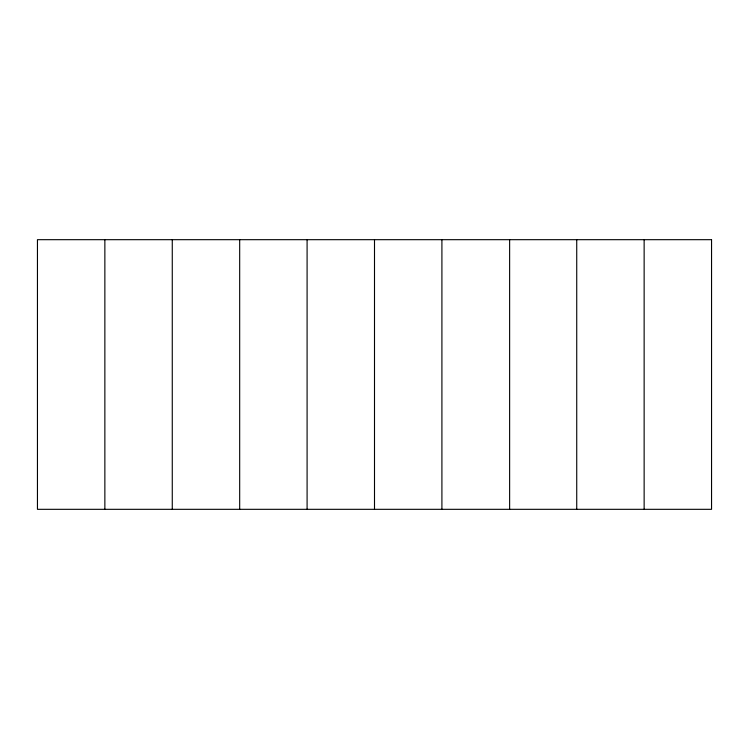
<?xml version="1.0" encoding="UTF-8"?>
<svg xmlns="http://www.w3.org/2000/svg" width="749" height="749" viewBox="0 0 749 749"><rect width="100%" height="100%" fill="white"/><g stroke="black" fill="none" stroke-linecap="round" stroke-linejoin="round"><path stroke-width="1.12" d="M644.14 239.68L644.14 509.32M576.73 239.68L576.73 509.32M509.629 239.68L509.629 509.32M441.91 239.68L441.91 509.32M374.5 239.68L374.5 509.32M307.09 239.68L307.09 509.32M239.68 239.68L239.68 509.32M172.27 239.68L172.27 509.32M104.86 239.68L104.86 509.32M711.55 239.68L37.45 239.68L37.45 509.32L711.55 509.32L711.55 239.68"/></g></svg>
